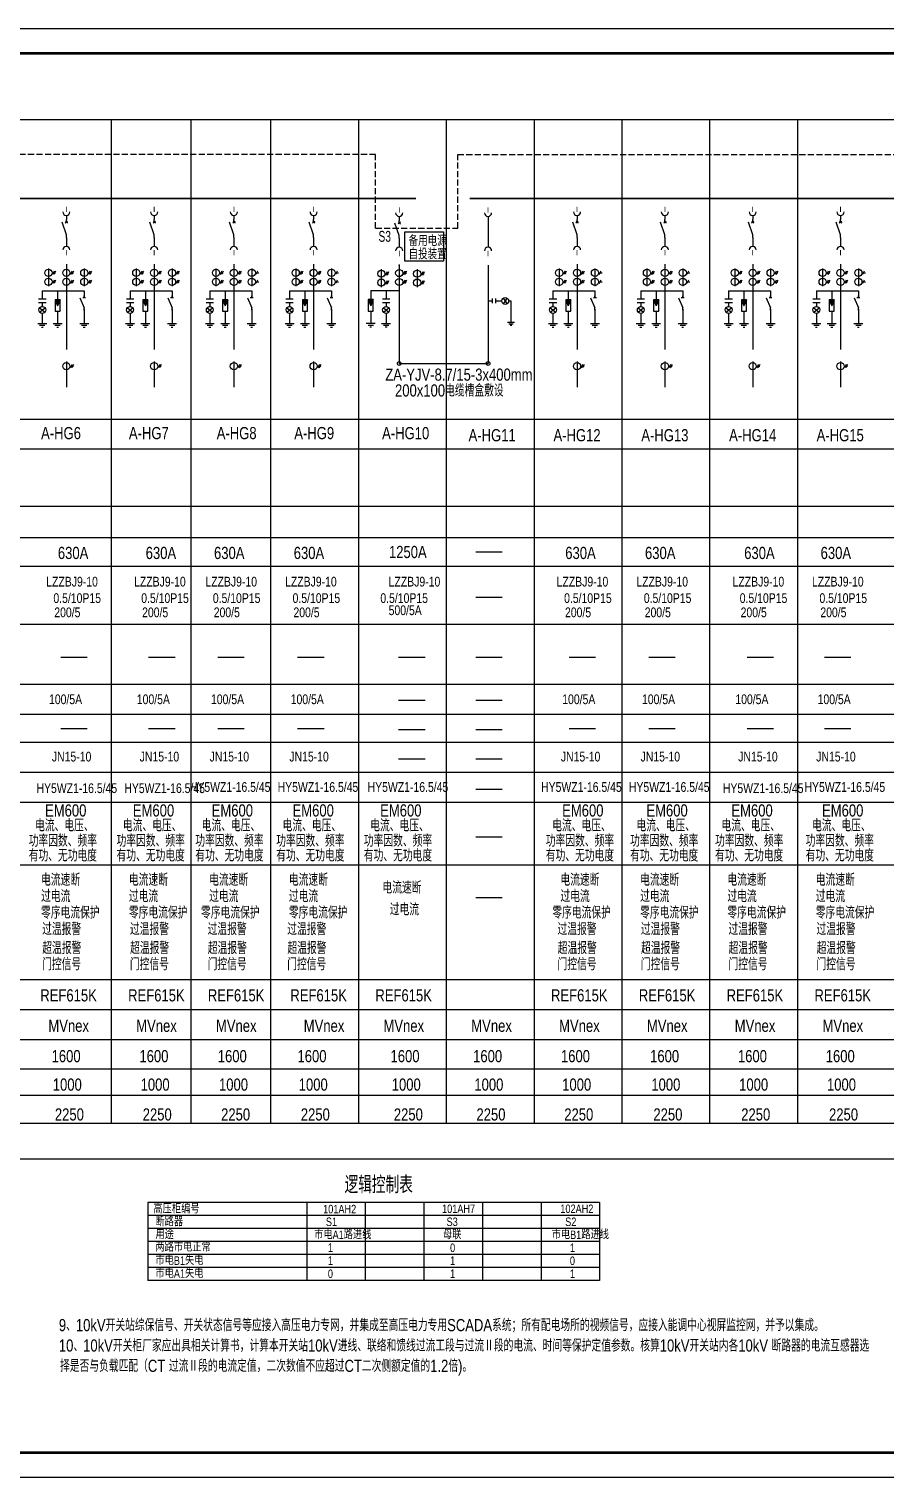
# Model space of a CAD drawing. Extents: x 562591 to 1355713, y 459382 to 835216.
# Drawn here: x 599037 to 634130, y 775816 to 835216 of the extents above; entities that cross this region are included whole.
import ezdxf

# ---------------------------------------------------------------- set-up
doc = ezdxf.new("R2010")
doc.units = 0
doc.header["$LTSCALE"] = 1000
doc.header["$MEASUREMENT"] = 0
doc.linetypes.add('DASH', pattern=[0.35, 0.25, -0.1])
for name, color, linetype in [('EQUIP', 3, 'Continuous'), ('TEL_TITLE', 7, 'Continuous'), ('WIRE-照明', 1, 'Continuous'), ('公共标注层', 8, 'Continuous'), ('动力平面导线层', 3, 'Continuous'), ('照明平面导线层', 1, 'Continuous')]:
    doc.layers.add(name, color=color, linetype=linetype)
doc.styles.add('fs', font='fszk.shx', dxfattribs={"width": 0.8, "bigfont": 'hztxt.shx'})
doc.styles.add('H1', font='jrs.shx', dxfattribs={"width": 0.7, "bigfont": 'jhz.shx'})
doc.styles.add('hz', font='jrs.shx', dxfattribs={"width": 0.7, "bigfont": 'hztxt.shx'})
doc.styles.add('Lee', font='jrs.shx', dxfattribs={"bigfont": 'hztxt.shx'})
doc.styles.add('设计院字体(0.7)', font='xcsg.shx', dxfattribs={"width": 0.7, "bigfont": 'hztxt.shx'})
doc.linetypes.add('接地线', pattern='A,500,[136,eesltype.shx,S=100,R=0,X=0,Y=0],500,-200,60,-200', length=1460)

msp = doc.modelspace()

# ---------------------------------------------------------------- linework, layer by layer
at = {"color": 7}
for p, q in [((602405, 831495), (602405, 790312)), ((605673, 831495), (605673, 790312)), ((608941, 831495), (608941, 790312)), ((608941, 831495), (608941, 790312)), ((612541, 831495), (612541, 790312)), ((612541, 831495), (612541, 790312)), ((616141, 831495), (616141, 790312)), ((619741, 831495), (619741, 790312)), ((619741, 831495), (619741, 790312)), ((623341, 831495), (623341, 790312)), ((626941, 831495), (626941, 790312)), ((630541, 831495), (630541, 790312)), ((652141, 815622), (570669, 815622)), ((652141, 814343), (570669, 814343)), ((617349, 813762), (618435, 813762)), ((652141, 813172), (570669, 813172)), ((617349, 811914), (618435, 811914)), ((652141, 810791), (570669, 810791)), ((600336, 809448), (601423, 809448)), ((603936, 809448), (605023, 809448)), ((606777, 809448), (607864, 809448)), ((610045, 809448), (611132, 809448)), ((614189, 809448), (615276, 809448)), ((617349, 809448), (618435, 809448)), ((621177, 809448), (622264, 809448)), ((624445, 809448), (625532, 809448)), ((628472, 809448), (629559, 809448)), ((631645, 809448), (632732, 809448)), ((652141, 808319), (570669, 808319)), ((614189, 807685), (615276, 807685)), ((617349, 807685), (618435, 807685)), ((652141, 807095), (570669, 807095)), ((600336, 806525), (601423, 806525)), ((603936, 806525), (605023, 806525)), ((606777, 806525), (607864, 806525)), ((610045, 806525), (611132, 806525)), ((614189, 806482), (615276, 806482)), ((617349, 806482), (618435, 806482)), ((621177, 806525), (622264, 806525)), ((624445, 806525), (625532, 806525)), ((628472, 806525), (629559, 806525)), ((631645, 806525), (632732, 806525)), ((652141, 805942), (570669, 805942)), ((614189, 805278), (615276, 805278)), ((617349, 805278), (618435, 805278)), ((652141, 804709), (570669, 804709)), ((617349, 804032), (618435, 804032)), ((652141, 803484), (570669, 803484)), ((617349, 802079), (618435, 802079)), ((652141, 800910), (570669, 800910)), ((617349, 799582), (618435, 799582)), ((570669, 796219), (652141, 796219)), ((570669, 794994), (652141, 794994)), ((570669, 793769), (652141, 793769)), ((570669, 793769), (652141, 793769)), ((652141, 792544), (570669, 792544)), ((652141, 791464), (570669, 791464)), ((652141, 790312), (570669, 790312))]:
    msp.add_line(p, q, dxfattribs=at)
at = {"color": 0}
for p, q in [((600569, 826772), (600391, 827286)), ((600617, 827320), (600521, 827255)), ((600521, 827314), (600617, 827257)), ((600569, 827286), (600569, 827396)), ((604169, 826772), (603991, 827286)), ((604217, 827320), (604121, 827255)), ((604121, 827314), (604217, 827257)), ((604169, 827286), (604169, 827396)), ((607437, 826772), (607259, 827286)), ((607485, 827320), (607389, 827255)), ((607389, 827314), (607485, 827257)), ((607437, 827286), (607437, 827396)), ((610705, 826772), (610527, 827286)), ((610753, 827320), (610657, 827255)), ((610657, 827314), (610753, 827257)), ((610705, 827286), (610705, 827396)), ((614215, 826739), (614037, 827253)), ((614263, 827286), (614167, 827222)), ((614167, 827280), (614263, 827223)), ((621505, 826772), (621327, 827286)), ((621553, 827320), (621457, 827255)), ((621457, 827314), (621553, 827257)), ((621505, 827286), (621505, 827396)), ((625105, 826772), (624927, 827286)), ((625153, 827320), (625057, 827255)), ((625057, 827314), (625153, 827257)), ((625105, 827286), (625105, 827396)), ((628705, 826772), (628527, 827286)), ((628753, 827320), (628657, 827255)), ((628657, 827314), (628753, 827257)), ((628705, 827286), (628705, 827396)), ((632305, 826772), (632127, 827286)), ((632353, 827320), (632257, 827255)), ((632257, 827314), (632353, 827257)), ((632305, 827286), (632305, 827396)), ((599982, 825211), (600128, 825211)), ((600070, 825284), (599996, 825138)), ((600128, 825284), (600055, 825138)), ((600716, 825211), (600862, 825211)), ((600804, 825284), (600730, 825138)), ((600862, 825284), (600789, 825138)), ((601449, 825211), (601596, 825211)), ((601537, 825284), (601464, 825138)), ((601596, 825284), (601523, 825138)), ((603582, 825211), (603728, 825211)), ((603670, 825284), (603596, 825138)), ((603728, 825284), (603655, 825138)), ((604316, 825211), (604462, 825211)), ((604404, 825284), (604330, 825138)), ((604462, 825284), (604389, 825138)), ((605049, 825211), (605196, 825211)), ((605137, 825284), (605064, 825138)), ((605196, 825284), (605123, 825138)), ((606850, 825211), (606996, 825211)), ((606938, 825284), (606864, 825138)), ((606996, 825284), (606923, 825138)), ((607584, 825211), (607730, 825211)), ((607672, 825284), (607598, 825138)), ((607730, 825284), (607657, 825138)), ((608317, 825211), (608464, 825211)), ((608406, 825284), (608332, 825138)), ((610118, 825211), (610265, 825211)), ((610206, 825284), (610132, 825138)), ((610265, 825284), (610191, 825138)), ((610852, 825211), (610998, 825211)), ((610940, 825284), (610866, 825138)), ((610998, 825284), (610925, 825138)), ((611586, 825211), (611732, 825211)), ((611674, 825284), (611600, 825138)), ((613628, 825177), (613775, 825177)), ((613716, 825251), (613643, 825104)), ((613775, 825251), (613701, 825104)), ((614362, 825203), (614509, 825203)), ((614450, 825277), (614376, 825130)), ((614509, 825277), (614435, 825130)), ((615096, 825177), (615242, 825177)), ((615184, 825251), (615110, 825104)), ((615242, 825251), (615169, 825104)), ((620918, 825211), (621065, 825211)), ((621006, 825284), (620932, 825138)), ((621065, 825284), (620991, 825138)), ((621652, 825211), (621798, 825211)), ((621740, 825284), (621666, 825138)), ((621798, 825284), (621725, 825138)), ((622386, 825211), (622532, 825211)), ((622474, 825284), (622400, 825138)), ((624518, 825211), (624665, 825211)), ((624606, 825284), (624532, 825138)), ((624665, 825284), (624591, 825138)), ((625252, 825211), (625398, 825211)), ((625340, 825284), (625266, 825138)), ((625398, 825284), (625325, 825138)), ((625986, 825211), (626132, 825211)), ((626074, 825284), (626000, 825138)), ((628118, 825211), (628265, 825211)), ((628206, 825284), (628132, 825138)), ((628265, 825284), (628191, 825138)), ((628852, 825211), (628998, 825211)), ((628940, 825284), (628866, 825138)), ((628998, 825284), (628925, 825138)), ((629586, 825211), (629732, 825211)), ((629674, 825284), (629600, 825138)), ((629732, 825284), (629659, 825138)), ((631718, 825211), (631865, 825211)), ((631806, 825284), (631732, 825138)), ((631865, 825284), (631791, 825138)), ((632452, 825211), (632598, 825211)), ((632540, 825284), (632466, 825138)), ((632598, 825284), (632525, 825138)), ((633186, 825211), (633332, 825211)), ((633274, 825284), (633200, 825138)), ((599982, 824844), (600128, 824844)), ((600070, 824917), (599996, 824771)), ((600128, 824917), (600055, 824771)), ((600716, 824844), (600862, 824844)), ((600804, 824917), (600730, 824771)), ((600862, 824917), (600789, 824771)), ((601449, 824844), (601596, 824844)), ((601537, 824917), (601464, 824771)), ((601596, 824917), (601523, 824771)), ((603582, 824844), (603728, 824844)), ((603670, 824917), (603596, 824771)), ((603728, 824917), (603655, 824771)), ((604316, 824844), (604462, 824844)), ((604404, 824917), (604330, 824771)), ((604462, 824917), (604389, 824771)), ((605049, 824844), (605196, 824844)), ((605137, 824917), (605064, 824771)), ((605196, 824917), (605123, 824771)), ((606850, 824844), (606996, 824844)), ((606938, 824917), (606864, 824771)), ((606996, 824917), (606923, 824771)), ((607584, 824844), (607730, 824844)), ((607672, 824917), (607598, 824771)), ((607730, 824917), (607657, 824771)), ((608317, 824844), (608464, 824844)), ((608406, 824917), (608332, 824771)), ((610118, 824844), (610265, 824844)), ((610206, 824917), (610132, 824771)), ((610265, 824917), (610191, 824771)), ((610852, 824844), (610998, 824844)), ((610940, 824917), (610866, 824771)), ((610998, 824917), (610925, 824771)), ((611586, 824844), (611732, 824844)), ((611674, 824917), (611600, 824771)), ((613628, 824810), (613775, 824810)), ((613716, 824884), (613643, 824737)), ((613775, 824884), (613701, 824737)), ((614362, 824836), (614509, 824836)), ((614450, 824910), (614376, 824763)), ((614509, 824910), (614435, 824763)), ((615096, 824810), (615242, 824810)), ((615184, 824884), (615110, 824737)), ((615242, 824884), (615169, 824737)), ((620918, 824844), (621065, 824844)), ((621006, 824917), (620932, 824771)), ((621065, 824917), (620991, 824771)), ((621652, 824844), (621798, 824844)), ((621740, 824917), (621666, 824771)), ((621798, 824917), (621725, 824771)), ((622386, 824844), (622532, 824844)), ((622474, 824917), (622400, 824771)), ((624518, 824844), (624665, 824844)), ((624606, 824917), (624532, 824771)), ((624665, 824917), (624591, 824771)), ((625252, 824844), (625398, 824844)), ((625340, 824917), (625266, 824771)), ((625398, 824917), (625325, 824771)), ((625986, 824844), (626132, 824844)), ((626074, 824917), (626000, 824771)), ((628118, 824844), (628265, 824844)), ((628206, 824917), (628132, 824771)), ((628265, 824917), (628191, 824771)), ((628852, 824844), (628998, 824844)), ((628940, 824917), (628866, 824771)), ((628998, 824917), (628925, 824771)), ((629586, 824844), (629732, 824844)), ((629674, 824917), (629600, 824771)), ((629732, 824917), (629659, 824771)), ((631718, 824844), (631865, 824844)), ((631806, 824917), (631732, 824771)), ((631865, 824917), (631791, 824771)), ((632452, 824844), (632598, 824844)), ((632540, 824917), (632466, 824771)), ((632598, 824917), (632525, 824771)), ((633186, 824844), (633332, 824844)), ((633274, 824917), (633200, 824771)), ((599428, 824148), (599736, 824148)), ((599428, 823998), (599736, 823998)), ((601125, 824183), (601301, 823772)), ((601360, 824183), (601242, 824183)), ((603028, 824148), (603336, 824148)), ((603028, 823998), (603336, 823998)), ((604725, 824183), (604901, 823772)), ((604960, 824183), (604842, 824183)), ((606296, 824148), (606604, 824148)), ((606296, 823998), (606604, 823998)), ((607993, 824183), (608169, 823772)), ((608228, 824183), (608110, 824183)), ((609564, 824148), (609872, 824148)), ((609564, 823998), (609872, 823998)), ((611261, 824183), (611437, 823772)), ((611496, 824183), (611378, 824183)), ((613523, 824148), (613831, 824148)), ((613523, 823998), (613831, 823998)), ((618020, 824154), (618020, 823966)), ((618161, 824154), (618161, 823966)), ((618476, 824173), (618645, 823947)), ((618645, 824173), (618476, 823947)), ((620364, 824148), (620672, 824148)), ((620364, 823998), (620672, 823998)), ((622061, 824183), (622237, 823772)), ((622296, 824183), (622178, 824183)), ((623964, 824148), (624272, 824148)), ((623964, 823998), (624272, 823998)), ((625661, 824183), (625837, 823772)), ((625896, 824183), (625778, 824183)), ((627564, 824148), (627872, 824148)), ((627564, 823998), (627872, 823998)), ((629261, 824183), (629437, 823772)), ((629496, 824183), (629378, 824183)), ((631164, 824148), (631472, 824148)), ((631164, 823998), (631472, 823998)), ((632861, 824183), (633037, 823772)), ((633096, 824183), (632978, 824183)), ((599469, 823604), (599695, 823773)), ((599469, 823773), (599695, 823604)), ((603069, 823604), (603295, 823773)), ((603069, 823773), (603295, 823604)), ((606337, 823604), (606563, 823773)), ((606337, 823773), (606563, 823604)), ((609606, 823604), (609831, 823773)), ((609606, 823773), (609831, 823604)), ((613565, 823603), (613790, 823772)), ((613565, 823772), (613790, 823603)), ((620406, 823604), (620631, 823773)), ((620406, 823773), (620631, 823604)), ((624006, 823604), (624231, 823773)), ((624006, 823773), (624231, 823604)), ((627606, 823604), (627831, 823773)), ((627606, 823773), (627831, 823604)), ((631206, 823604), (631431, 823773)), ((631206, 823773), (631431, 823604)), ((599399, 823132), (599766, 823132)), ((599472, 823059), (599692, 823059)), ((599545, 822985), (599619, 822985)), ((600028, 823136), (600395, 823136)), ((600101, 823063), (600321, 823063)), ((600175, 822990), (600248, 822990)), ((601117, 823136), (601484, 823136)), ((601191, 823063), (601411, 823063)), ((601264, 822990), (601338, 822990)), ((602999, 823132), (603366, 823132)), ((603072, 823059), (603292, 823059)), ((603145, 822985), (603219, 822985)), ((603628, 823136), (603995, 823136)), ((603701, 823063), (603921, 823063)), ((603775, 822990), (603848, 822990)), ((604717, 823136), (605084, 823136)), ((604791, 823063), (605011, 823063)), ((604864, 822990), (604938, 822990)), ((606267, 823132), (606634, 823132)), ((606340, 823059), (606560, 823059)), ((606413, 822985), (606487, 822985)), ((606896, 823136), (607263, 823136)), ((606969, 823063), (607189, 823063)), ((607043, 822990), (607116, 822990)), ((607985, 823136), (608352, 823136)), ((608059, 823063), (608279, 823063)), ((608132, 822990), (608206, 822990)), ((609535, 823132), (609902, 823132)), ((609608, 823059), (609828, 823059)), ((609682, 822985), (609755, 822985)), ((610164, 823136), (610531, 823136)), ((610237, 823063), (610458, 823063)), ((610311, 822990), (610384, 822990)), ((611254, 823136), (611621, 823136)), ((611327, 823063), (611547, 823063)), ((611400, 822990), (611474, 822990)), ((612865, 823143), (613232, 823143)), ((612938, 823069), (613158, 823069)), ((613012, 822996), (613085, 822996)), ((613494, 823138), (613861, 823138)), ((613567, 823065), (613787, 823065)), ((613641, 822991), (613714, 822991)), ((618942, 823171), (618648, 823171)), ((618883, 823113), (618707, 823113)), ((618825, 823054), (618766, 823054)), ((620335, 823132), (620702, 823132)), ((620408, 823059), (620628, 823059)), ((620482, 822985), (620555, 822985)), ((620964, 823136), (621331, 823136)), ((621037, 823063), (621258, 823063)), ((621111, 822990), (621184, 822990)), ((622054, 823136), (622421, 823136)), ((622127, 823063), (622347, 823063)), ((622200, 822990), (622274, 822990)), ((623935, 823132), (624302, 823132)), ((624008, 823059), (624228, 823059)), ((624082, 822985), (624155, 822985)), ((624564, 823136), (624931, 823136)), ((624637, 823063), (624858, 823063)), ((624711, 822990), (624784, 822990)), ((625654, 823136), (626021, 823136)), ((625727, 823063), (625947, 823063)), ((625800, 822990), (625874, 822990)), ((627535, 823132), (627902, 823132)), ((627608, 823059), (627828, 823059)), ((627682, 822985), (627755, 822985)), ((628164, 823136), (628531, 823136)), ((628237, 823063), (628458, 823063)), ((628311, 822990), (628384, 822990)), ((629254, 823136), (629621, 823136)), ((629327, 823063), (629547, 823063)), ((629400, 822990), (629474, 822990)), ((631135, 823132), (631502, 823132)), ((631208, 823059), (631428, 823059)), ((631282, 822985), (631355, 822985)), ((631764, 823136), (632131, 823136)), ((631837, 823063), (632058, 823063)), ((631911, 822990), (631984, 822990)), ((632854, 823136), (633221, 823136)), ((632927, 823063), (633147, 823063)), ((633000, 822990), (633074, 822990)), ((600716, 821384), (600862, 821384)), ((600804, 821458), (600730, 821311)), ((600862, 821458), (600789, 821311)), ((604316, 821384), (604462, 821384)), ((604404, 821458), (604330, 821311)), ((604462, 821458), (604389, 821311)), ((607584, 821384), (607730, 821384)), ((607672, 821458), (607598, 821311)), ((607730, 821458), (607657, 821311)), ((610852, 821384), (610998, 821384)), ((610940, 821458), (610866, 821311)), ((610998, 821458), (610925, 821311)), ((621652, 821384), (621798, 821384)), ((621740, 821458), (621666, 821311)), ((621798, 821458), (621725, 821311)), ((625252, 821384), (625398, 821384)), ((625340, 821458), (625266, 821311)), ((625398, 821458), (625325, 821311)), ((628852, 821384), (628998, 821384)), ((628940, 821458), (628866, 821311)), ((628998, 821458), (628925, 821311)), ((632452, 821384), (632598, 821384)), ((632540, 821458), (632466, 821311)), ((632598, 821458), (632525, 821311)), ((570669, 819205), (652141, 819205)), ((652141, 817980), (570669, 817980))]:
    msp.add_line(p, q, dxfattribs=at)
at = {"color": 7, "linetype": 'Continuous', "lineweight": -3}
for p, q in [((622432, 787078), (603911, 787078)), ((603911, 787078), (603911, 783880)), ((610422, 787078), (610422, 783880)), ((610422, 787078), (610422, 783880)), ((612824, 787078), (612824, 783880)), ((615226, 787078), (615226, 783880)), ((617628, 787078), (617628, 783880)), ((620030, 787078), (620030, 783880)), ((622432, 787078), (622432, 783880)), ((622432, 786545), (603911, 786545)), ((622432, 786012), (603911, 786012)), ((622432, 785479), (603911, 785479)), ((622432, 784946), (603911, 784946)), ((622432, 784946), (603911, 784946)), ((622432, 784946), (603911, 784946)), ((622432, 784413), (603911, 784413)), ((622432, 783880), (603911, 783880))]:
    msp.add_line(p, q, dxfattribs=at)
at = {"color": 7, "const_width": 60}
msp.add_lwpolyline([(570669, 831495), (652141, 831495), (652141, 788865), (570669, 788865)], close=True, dxfattribs=at)
at = {"color": 0}
for centre, radius in [((599835, 825211), 147), ((600569, 825211), 147), ((601303, 825211), 147), ((603435, 825211), 147), ((604169, 825211), 147), ((604903, 825211), 147), ((606703, 825211), 147), ((607437, 825211), 147), ((608171, 825211), 147), ((609971, 825211), 147), ((610705, 825211), 147), ((611439, 825211), 147), ((613481, 825177), 147), ((614215, 825203), 147), ((614949, 825177), 147), ((620771, 825211), 147), ((621505, 825211), 147), ((622239, 825211), 147), ((624371, 825211), 147), ((625105, 825211), 147), ((625839, 825211), 147), ((627971, 825211), 147), ((628705, 825211), 147), ((629439, 825211), 147), ((631571, 825211), 147), ((632305, 825211), 147), ((633039, 825211), 147), ((599835, 824844), 147), ((600569, 824844), 147), ((601303, 824844), 147), ((603435, 824844), 147), ((604169, 824844), 147), ((604903, 824844), 147), ((606703, 824844), 147), ((607437, 824844), 147), ((608171, 824844), 147), ((609971, 824844), 147), ((610705, 824844), 147), ((611439, 824844), 147), ((613481, 824810), 147), ((614215, 824836), 147), ((614949, 824810), 147), ((620771, 824844), 147), ((621505, 824844), 147), ((622239, 824844), 147), ((624371, 824844), 147), ((625105, 824844), 147), ((625839, 824844), 147), ((627971, 824844), 147), ((628705, 824844), 147), ((629439, 824844), 147), ((631571, 824844), 147), ((632305, 824844), 147), ((633039, 824844), 147), ((618560, 824060), 141), ((599582, 823688), 141), ((603182, 823688), 141), ((606450, 823688), 141), ((609718, 823688), 141), ((613677, 823688), 141), ((620518, 823688), 141), ((624118, 823688), 141), ((627718, 823688), 141), ((631318, 823688), 141), ((600569, 821384), 147), ((604169, 821384), 147), ((607437, 821384), 147), ((610705, 821384), 147), ((621505, 821384), 147), ((625105, 821384), 147), ((628705, 821384), 147), ((632305, 821384), 147)]:
    msp.add_circle(centre, radius, dxfattribs=at)
for centre, start, end in [((600569, 827710), 180, 0), ((604169, 827710), 180, 0), ((607437, 827710), 180, 0), ((610705, 827710), 180, 0), ((614215, 827676), 180, 0), ((617856, 827676), 180, 0), ((621505, 827710), 180, 0), ((625105, 827710), 180, 0), ((628705, 827710), 180, 0), ((632305, 827710), 180, 0), ((600569, 826149), 0, 180), ((604169, 826149), 0, 180), ((607437, 826149), 0, 180), ((610705, 826149), 0, 180), ((614215, 826115), 0, 180), ((617856, 826115), 0, 180), ((621505, 826149), 0, 180), ((625105, 826149), 0, 180), ((628705, 826149), 0, 180), ((632305, 826149), 0, 180)]:
    msp.add_arc(centre, 147, start, end, dxfattribs=at)
for p in [(617856, 828263), (614215, 825528)]:
    msp.add_point(p, dxfattribs=at)
at = {"layer": 'TEL_TITLE'}
msp.add_lwpolyline([(562591, 775816), (667691, 775816), (667691, 835216), (562591, 835216)], close=True, dxfattribs=at)
at = {"layer": 'TEL_TITLE', "const_width": 100}
msp.add_lwpolyline([(565091, 776816), (666691, 776816), (666691, 834216), (565091, 834216)], close=True, dxfattribs=at)
at = {"layer": 'WIRE-照明'}
msp.add_line((613048, 824485), (614215, 824485), dxfattribs=at)
at = {"layer": '公共标注层', "color": 0}
for p, q in [((600107, 824109), (600211, 823856)), ((600315, 824109), (600211, 823856)), ((603707, 824109), (603811, 823856)), ((603915, 824109), (603811, 823856)), ((606975, 824109), (607079, 823856)), ((607183, 824109), (607079, 823856)), ((610243, 824109), (610347, 823856)), ((610451, 824109), (610347, 823856)), ((612944, 824115), (613048, 823863)), ((613152, 824115), (613048, 823863)), ((621043, 824109), (621147, 823856)), ((621251, 824109), (621147, 823856)), ((624643, 824109), (624747, 823856)), ((624851, 824109), (624747, 823856)), ((628243, 824109), (628347, 823856)), ((628451, 824109), (628347, 823856)), ((631843, 824109), (631947, 823856)), ((632051, 824109), (631947, 823856))]:
    msp.add_line(p, q, dxfattribs=at)
for points in [[(600107, 823635), (600315, 823635), (600315, 824109), (600107, 824109)], [(603707, 823635), (603915, 823635), (603915, 824109), (603707, 824109)], [(606975, 823635), (607183, 823635), (607183, 824109), (606975, 824109)], [(610243, 823635), (610451, 823635), (610451, 824109), (610243, 824109)], [(612944, 823642), (613152, 823642), (613152, 824115), (612944, 824115)], [(621043, 823635), (621251, 823635), (621251, 824109), (621043, 824109)], [(624643, 823635), (624851, 823635), (624851, 824109), (624643, 824109)], [(628243, 823635), (628451, 823635), (628451, 824109), (628243, 824109)], [(631843, 823635), (632051, 823635), (632051, 824109), (631843, 824109)]]:
    msp.add_lwpolyline(points, close=True, dxfattribs=at)
for points in [[(600107, 824109), (600211, 823856), (600315, 824109)], [(603707, 824109), (603811, 823856), (603915, 824109)], [(606975, 824109), (607079, 823856), (607183, 824109)], [(610243, 824109), (610347, 823856), (610451, 824109)], [(612944, 824115), (613048, 823863), (613152, 824115)], [(621043, 824109), (621147, 823856), (621251, 824109)], [(624643, 824109), (624747, 823856), (624851, 824109)], [(628243, 824109), (628347, 823856), (628451, 824109)], [(631843, 824109), (631947, 823856), (632051, 824109)]]:
    msp.add_solid(points, dxfattribs=at)
at = {"layer": '动力平面导线层', "color": 1}
for p, q in [((600569, 827563), (600569, 827396)), ((604169, 827563), (604169, 827396)), ((607437, 827563), (607437, 827396)), ((610705, 827563), (610705, 827396)), ((614215, 827529), (614215, 827362)), ((617856, 827529), (617856, 827448)), ((617856, 827448), (617856, 826262)), ((621505, 827563), (621505, 827396)), ((625105, 827563), (625105, 827396)), ((628705, 827563), (628705, 827396)), ((632305, 827563), (632305, 827396)), ((614215, 827252), (614215, 827362)), ((600569, 826662), (600569, 826772)), ((600569, 826662), (600569, 826295)), ((604169, 826662), (604169, 826772)), ((604169, 826662), (604169, 826295)), ((607437, 826662), (607437, 826772)), ((607437, 826662), (607437, 826295)), ((610705, 826662), (610705, 826772)), ((610705, 826662), (610705, 826295)), ((614215, 826629), (614215, 826739)), ((614215, 826629), (614215, 826262)), ((621505, 826662), (621505, 826772)), ((621505, 826662), (621505, 826295)), ((625105, 826662), (625105, 826772)), ((625105, 826662), (625105, 826295)), ((628705, 826662), (628705, 826772)), ((628705, 826662), (628705, 826295)), ((632305, 826662), (632305, 826772)), ((632305, 826662), (632305, 826295)), ((599835, 825394), (599835, 824661)), ((600569, 825561), (600569, 822062)), ((600569, 825394), (600569, 824661)), ((601303, 825394), (601303, 824661)), ((603435, 825394), (603435, 824661)), ((604169, 825561), (604169, 822062)), ((604169, 825394), (604169, 824661)), ((604903, 825394), (604903, 824661)), ((606703, 825394), (606703, 824661)), ((607437, 825561), (607437, 822062)), ((607437, 825394), (607437, 824661)), ((608171, 825394), (608171, 824661)), ((609971, 825394), (609971, 824661)), ((610705, 825561), (610705, 822062)), ((610705, 825394), (610705, 824661)), ((611439, 825394), (611439, 824661)), ((613481, 825361), (613481, 824627)), ((614215, 825528), (614215, 821490)), ((614215, 825387), (614215, 824653)), ((614949, 825361), (614949, 824627)), ((617856, 825528), (617856, 821490)), ((620771, 825394), (620771, 824661)), ((621505, 825561), (621505, 822062)), ((621505, 825394), (621505, 824661)), ((622239, 825394), (622239, 824661)), ((624371, 825394), (624371, 824661)), ((625105, 825561), (625105, 822062)), ((625105, 825394), (625105, 824661)), ((625839, 825394), (625839, 824661)), ((627971, 825394), (627971, 824661)), ((628705, 825561), (628705, 822062)), ((628705, 825394), (628705, 824661)), ((629439, 825394), (629439, 824661)), ((631571, 825394), (631571, 824661)), ((632305, 825561), (632305, 822062)), ((632305, 825394), (632305, 824661)), ((633039, 825394), (633039, 824661)), ((599582, 824479), (601301, 824479)), ((599582, 824479), (599582, 824148)), ((600211, 824479), (600211, 824109)), ((601301, 824479), (601301, 824183)), ((603182, 824479), (604901, 824479)), ((603182, 824479), (603182, 824148)), ((603811, 824479), (603811, 824109)), ((604901, 824479), (604901, 824183)), ((606450, 824479), (608169, 824479)), ((606450, 824479), (606450, 824148)), ((607079, 824479), (607079, 824109)), ((608169, 824479), (608169, 824183)), ((609718, 824479), (611437, 824479)), ((609718, 824479), (609718, 824148)), ((610347, 824479), (610347, 824109)), ((611437, 824479), (611437, 824183)), ((613048, 824485), (613048, 824115)), ((613677, 824485), (613677, 824148)), ((620518, 824479), (622237, 824479)), ((620518, 824479), (620518, 824148)), ((621147, 824479), (621147, 824109)), ((622237, 824479), (622237, 824183)), ((624118, 824479), (625837, 824479)), ((624118, 824479), (624118, 824148)), ((624747, 824479), (624747, 824109)), ((625837, 824479), (625837, 824183)), ((627718, 824479), (629437, 824479)), ((627718, 824479), (627718, 824148)), ((628347, 824479), (628347, 824109)), ((629437, 824479), (629437, 824183)), ((631318, 824479), (633037, 824479)), ((631318, 824479), (631318, 824148)), ((631947, 824479), (631947, 824109)), ((633037, 824479), (633037, 824183)), ((599582, 823998), (599582, 823923)), ((599582, 823923), (599582, 823829)), ((601301, 824464), (601301, 824467)), ((601301, 824183), (601301, 824271)), ((603182, 823998), (603182, 823923)), ((603182, 823923), (603182, 823829)), ((604901, 824464), (604901, 824467)), ((604901, 824183), (604901, 824271)), ((606450, 823998), (606450, 823923)), ((606450, 823923), (606450, 823829)), ((608169, 824464), (608169, 824467)), ((608169, 824183), (608169, 824271)), ((609718, 823998), (609718, 823923)), ((609718, 823923), (609718, 823829)), ((611437, 824464), (611437, 824467)), ((611437, 824183), (611437, 824271)), ((613677, 823998), (613677, 823922)), ((613677, 823922), (613677, 823829)), ((617856, 824060), (618020, 824060)), ((618161, 824060), (618326, 824060)), ((618326, 824060), (618420, 824060)), ((618701, 824060), (618795, 824060)), ((618795, 824060), (618795, 823641)), ((620518, 823998), (620518, 823923)), ((620518, 823923), (620518, 823829)), ((622237, 824464), (622237, 824467)), ((622237, 824183), (622237, 824271)), ((624118, 823998), (624118, 823923)), ((624118, 823923), (624118, 823829)), ((625837, 824464), (625837, 824467)), ((625837, 824183), (625837, 824271)), ((627718, 823998), (627718, 823923)), ((627718, 823923), (627718, 823829)), ((629437, 824464), (629437, 824467)), ((629437, 824183), (629437, 824271)), ((631318, 823998), (631318, 823923)), ((631318, 823923), (631318, 823829)), ((633037, 824464), (633037, 824467)), ((633037, 824183), (633037, 824271)), ((599582, 823547), (599582, 823453)), ((599582, 823503), (599582, 823132)), ((600211, 823635), (600211, 823136)), ((600211, 823521), (600211, 823500)), ((601301, 823684), (601301, 823772)), ((601301, 823724), (601301, 823136)), ((603182, 823547), (603182, 823453)), ((603182, 823503), (603182, 823132)), ((603811, 823635), (603811, 823136)), ((603811, 823521), (603811, 823500)), ((604901, 823684), (604901, 823772)), ((604901, 823724), (604901, 823136)), ((606450, 823547), (606450, 823453)), ((606450, 823503), (606450, 823132)), ((607079, 823635), (607079, 823136)), ((607079, 823521), (607079, 823500)), ((608169, 823684), (608169, 823772)), ((608169, 823724), (608169, 823136)), ((609718, 823547), (609718, 823453)), ((609718, 823503), (609718, 823132)), ((610347, 823635), (610347, 823136)), ((610347, 823521), (610347, 823500)), ((611437, 823684), (611437, 823772)), ((611437, 823724), (611437, 823136)), ((613048, 823642), (613048, 823143)), ((613048, 823528), (613048, 823507)), ((613677, 823547), (613677, 823453)), ((613677, 823502), (613677, 823138)), ((618795, 823641), (618795, 823171)), ((620518, 823547), (620518, 823453)), ((620518, 823503), (620518, 823132)), ((621147, 823635), (621147, 823136)), ((621147, 823521), (621147, 823500)), ((622237, 823684), (622237, 823772)), ((622237, 823724), (622237, 823136)), ((624118, 823547), (624118, 823453)), ((624118, 823503), (624118, 823132)), ((624747, 823635), (624747, 823136)), ((624747, 823521), (624747, 823500)), ((625837, 823684), (625837, 823772)), ((625837, 823724), (625837, 823136)), ((627718, 823547), (627718, 823453)), ((627718, 823503), (627718, 823132)), ((628347, 823635), (628347, 823136)), ((628347, 823521), (628347, 823500)), ((629437, 823684), (629437, 823772)), ((629437, 823724), (629437, 823136)), ((631318, 823547), (631318, 823453)), ((631318, 823503), (631318, 823132)), ((631947, 823635), (631947, 823136)), ((631947, 823521), (631947, 823500)), ((633037, 823684), (633037, 823772)), ((633037, 823724), (633037, 823136)), ((600569, 821572), (600569, 820527)), ((600569, 821568), (600569, 821100)), ((604169, 821572), (604169, 820527)), ((604169, 821568), (604169, 821100)), ((607437, 821572), (607437, 820527)), ((607437, 821568), (607437, 821100)), ((610705, 821572), (610705, 820527)), ((610705, 821568), (610705, 821100)), ((621505, 821572), (621505, 820527)), ((621505, 821568), (621505, 821100)), ((625105, 821572), (625105, 820527)), ((625105, 821568), (625105, 821100)), ((628705, 821572), (628705, 820527)), ((628705, 821568), (628705, 821100)), ((632305, 821572), (632305, 820527)), ((632305, 821568), (632305, 821100)), ((614215, 821490), (617856, 821490))]:
    msp.add_line(p, q, dxfattribs=at)
at = {"layer": '动力平面导线层', "const_width": 73.4}
for points in [[(581912, 828263), (614904, 828263)], [(617107, 828263), (650944, 828263)]]:
    msp.add_lwpolyline(points, dxfattribs=at)
at = {"layer": '动力平面导线层', "color": 1}
for points in [[(600569, 828297, 0, 0, 0), (600569, 827710, 29.4, 29.4, 0), (600569, 827930, 29.4, 29.4, 0)], [(604169, 828297, 0, 0, 0), (604169, 827710, 29.4, 29.4, 0), (604169, 827930, 29.4, 29.4, 0)], [(607437, 828297, 0, 0, 0), (607437, 827710, 29.4, 29.4, 0), (607437, 827930, 29.4, 29.4, 0)], [(610705, 828297, 0, 0, 0), (610705, 827710, 29.4, 29.4, 0), (610705, 827930, 29.4, 29.4, 0)], [(614215, 828263, 0, 0, 0), (614215, 827676, 29.4, 29.4, 0), (614215, 827896, 29.4, 29.4, 0)], [(617856, 828263, 0, 0, 0), (617856, 827676, 29.4, 29.4, 0), (617856, 827896, 29.4, 29.4, 0)], [(621505, 828297, 0, 0, 0), (621505, 827710, 29.4, 29.4, 0), (621505, 827930, 29.4, 29.4, 0)], [(625105, 828297, 0, 0, 0), (625105, 827710, 29.4, 29.4, 0), (625105, 827930, 29.4, 29.4, 0)], [(628705, 828297, 0, 0, 0), (628705, 827710, 29.4, 29.4, 0), (628705, 827930, 29.4, 29.4, 0)], [(632305, 828297, 0, 0, 0), (632305, 827710, 29.4, 29.4, 0), (632305, 827930, 29.4, 29.4, 0)], [(600569, 825561, 0, 0, 0), (600569, 826149, 29.4, 29.4, 0), (600569, 825928, 29.4, 29.4, 0)], [(604169, 825561, 0, 0, 0), (604169, 826149, 29.4, 29.4, 0), (604169, 825928, 29.4, 29.4, 0)], [(607437, 825561, 0, 0, 0), (607437, 826149, 29.4, 29.4, 0), (607437, 825928, 29.4, 29.4, 0)], [(610705, 825561, 0, 0, 0), (610705, 826149, 29.4, 29.4, 0), (610705, 825928, 29.4, 29.4, 0)], [(614215, 825528, 0, 0, 0), (614215, 826115, 29.4, 29.4, 0), (614215, 825895, 29.4, 29.4, 0)], [(617856, 825528, 0, 0, 0), (617856, 826115, 29.4, 29.4, 0), (617856, 825895, 29.4, 29.4, 0)], [(621505, 825561, 0, 0, 0), (621505, 826149, 29.4, 29.4, 0), (621505, 825928, 29.4, 29.4, 0)], [(625105, 825561, 0, 0, 0), (625105, 826149, 29.4, 29.4, 0), (625105, 825928, 29.4, 29.4, 0)], [(628705, 825561, 0, 0, 0), (628705, 826149, 29.4, 29.4, 0), (628705, 825928, 29.4, 29.4, 0)], [(632305, 825561, 0, 0, 0), (632305, 826149, 29.4, 29.4, 0), (632305, 825928, 29.4, 29.4, 0)], [(600569, 821328, 0, 0, 0), (600569, 821585, 0, 220, 0), (600569, 821805, 0, 0, 0), (600569, 822062, 0, 0, 0)], [(604169, 821328, 0, 0, 0), (604169, 821585, 0, 220, 0), (604169, 821805, 0, 0, 0), (604169, 822062, 0, 0, 0)], [(607437, 821328, 0, 0, 0), (607437, 821585, 0, 220, 0), (607437, 821805, 0, 0, 0), (607437, 822062, 0, 0, 0)], [(610705, 821328, 0, 0, 0), (610705, 821585, 0, 220, 0), (610705, 821805, 0, 0, 0), (610705, 822062, 0, 0, 0)], [(621505, 821328, 0, 0, 0), (621505, 821585, 0, 220, 0), (621505, 821805, 0, 0, 0), (621505, 822062, 0, 0, 0)], [(625105, 821328, 0, 0, 0), (625105, 821585, 0, 220, 0), (625105, 821805, 0, 0, 0), (625105, 822062, 0, 0, 0)], [(628705, 821328, 0, 0, 0), (628705, 821585, 0, 220, 0), (628705, 821805, 0, 0, 0), (628705, 822062, 0, 0, 0)], [(632305, 821328, 0, 0, 0), (632305, 821585, 0, 220, 0), (632305, 821805, 0, 0, 0), (632305, 822062, 0, 0, 0)]]:
    msp.add_lwpolyline(points, format="xyseb", dxfattribs=at)
at = {"layer": '动力平面导线层'}
for centre in [(614215, 821490), (617856, 821490)]:
    msp.add_circle(centre, 77.5, dxfattribs=at)
at = {"layer": '动力平面导线层', "color": 30}
for p in [(599582, 823842), (599582, 823842), (603182, 823842), (603182, 823842), (606450, 823842), (606450, 823842), (609718, 823842), (609718, 823842), (620518, 823842), (620518, 823842), (624118, 823842), (624118, 823842), (627718, 823842), (627718, 823842), (631318, 823842), (631318, 823842)]:
    msp.add_point(p, dxfattribs=at)
at = {"layer": '照明平面导线层', "linetype": 'DASH'}
for points in [[(613246, 827038), (613246, 830065), (584152, 830065)], [(613246, 827038), (616616, 827038), (616616, 830065), (649224, 830065), (649224, 826975)]]:
    msp.add_lwpolyline(points, dxfattribs=at)
at = {"layer": '照明平面导线层', "linetype": '接地线', "ltscale": 20}
msp.add_lwpolyline([(614450, 826887), (616032, 826887), (616032, 825684), (614450, 825684)], close=True, dxfattribs=at)

# ---------------------------------------------------------------- texts
at = {"color": 0, "width": 0.8}
for s, style, p in [('ZA-YJV-8.7/15-3x400mm!', 'H1', (613644, 820787)), ('200x100电缆槽盒敷设', 'H1', (614043, 820138)), ('A-HG6', 'H1', (599533, 818388)), ('A-HG7', 'Lee', (603133, 818388)), ('A-HG8', 'Lee', (606733, 818388)), ('A-HG9', 'Lee', (609913, 818388)), ('A-HG10', 'H1', (613513, 818388)), ('A-HG11', 'H1', (617059, 818302)), ('A-HG12', 'H1', (620539, 818302)), ('A-HG13', 'H1', (624139, 818302)), ('A-HG14', 'H1', (627739, 818302)), ('A-HG15', 'H1', (631327, 818302))]:
    msp.add_text(s, height=500, dxfattribs=dict(at, style=style)).set_placement(p)
at = {"color": 7, "width": 0.8}
for s, height, style, p in [('630A', 500, 'H1', (600221, 813472)), ('630A', 500, 'H1', (603821, 813472)), ('630A', 500, 'H1', (606622, 813472)), ('630A', 500, 'H1', (609890, 813472)), ('1250A', 500, 'H1', (613794, 813511)), ('630A', 500, 'H1', (621022, 813472)), ('630A', 500, 'H1', (624290, 813472)), ('630A', 500, 'H1', (628357, 813472)), ('630A', 500, 'H1', (631490, 813472)), ('LZZBJ9-10', 400, 'H1', (599745, 812344)), ('LZZBJ9-10', 400, 'H1', (603345, 812344)), ('LZZBJ9-10', 400, 'H1', (606268, 812344)), ('LZZBJ9-10', 400, 'H1', (609536, 812344)), ('LZZBJ9-10', 400, 'H1', (613781, 812344)), ('LZZBJ9-10', 400, 'H1', (620668, 812344)), ('LZZBJ9-10', 400, 'H1', (623936, 812344)), ('LZZBJ9-10', 400, 'H1', (627881, 812344)), ('LZZBJ9-10', 400, 'H1', (631136, 812344)), ('0.5/10P15', 400, 'H1', (600038, 811669)), ('0.5/10P15', 400, 'H1', (603638, 811669)), ('0.5/10P15', 400, 'H1', (606574, 811669)), ('0.5/10P15', 400, 'H1', (609842, 811669)), ('0.5/10P15', 400, 'H1', (613442, 811669)), ('0.5/10P15', 400, 'H1', (620974, 811669)), ('0.5/10P15', 400, 'H1', (624242, 811669)), ('0.5/10P15', 400, 'H1', (628174, 811669)), ('0.5/10P15', 400, 'H1', (631442, 811669)), ('200/5', 400, 'H1', (600075, 811085)), ('200/5', 400, 'H1', (603675, 811085)), ('200/5', 400, 'H1', (606611, 811085)), ('200/5', 400, 'H1', (609879, 811085)), ('500/5A', 400, 'H1', (613781, 811171)), ('200/5', 400, 'H1', (621011, 811085)), ('200/5', 400, 'H1', (624279, 811085)), ('200/5', 400, 'H1', (628211, 811085)), ('200/5', 400, 'H1', (631479, 811085)), ('100/5A', 400, 'H1', (599858, 807519)), ('100/5A', 400, 'H1', (603458, 807519)), ('100/5A', 400, 'H1', (606498, 807519)), ('100/5A', 400, 'H1', (609767, 807519)), ('100/5A', 400, 'H1', (620898, 807519)), ('100/5A', 400, 'H1', (624167, 807519)), ('100/5A', 400, 'H1', (627994, 807519)), ('100/5A', 400, 'H1', (631367, 807519)), ('JN15-10', 400, 'H1', (599976, 805167)), ('JN15-10', 400, 'H1', (603576, 805167)), ('JN15-10', 400, 'H1', (606442, 805167)), ('JN15-10', 400, 'H1', (609710, 805167)), ('JN15-10', 400, 'H1', (620842, 805167)), ('JN15-10', 400, 'H1', (624110, 805167)), ('JN15-10', 400, 'H1', (628112, 805167)), ('JN15-10', 400, 'H1', (631310, 805167)), ('HY5WZ1-16.5/45', 400, 'H1', (599346, 803872)), ('HY5WZ1-16.5/45', 400, 'H1', (602946, 803872)), ('HY5WZ1-16.5/45', 400, 'H1', (605631, 803921)), ('HY5WZ1-16.5/45', 400, 'H1', (609231, 803921)), ('HY5WZ1-16.5/45', 400, 'H1', (612920, 803921)), ('HY5WZ1-16.5/45', 400, 'H1', (620031, 803921)), ('HY5WZ1-16.5/45', 400, 'H1', (623631, 803921)), ('HY5WZ1-16.5/45', 400, 'H1', (627483, 803872)), ('HY5WZ1-16.5/45', 400, 'H1', (630831, 803921)), ('EM600', 500, 'H1', (599696, 802910)), ('EM600', 500, 'H1', (603296, 802910)), ('EM600', 500, 'H1', (606526, 802910)), ('EM600', 500, 'H1', (609842, 802910)), ('EM600', 500, 'H1', (613434, 802910)), ('EM600', 500, 'H1', (620894, 802910)), ('EM600', 500, 'H1', (624348, 802910)), ('EM600', 500, 'H1', (627832, 802910)), ('EM600', 500, 'H1', (631548, 802910)), ('电流、电压、', 500, 'H1', (599288, 802295)), ('电流、电压、', 500, 'H1', (602888, 802295)), ('电流、电压、', 500, 'H1', (606118, 802295)), ('电流、电压、', 500, 'H1', (609434, 802295)), ('电流、电压、', 500, 'H1', (613026, 802295)), ('电流、电压、', 500, 'H1', (620486, 802295)), ('电流、电压、', 500, 'H1', (623940, 802295)), ('电流、电压、', 500, 'H1', (627424, 802295)), ('电流、电压、', 500, 'H1', (631140, 802295)), ('功率因数、频率', 500, 'H1', (599025, 801669)), ('功率因数、频率', 500, 'H1', (602625, 801669)), ('功率因数、频率', 500, 'H1', (605855, 801669)), ('功率因数、频率', 500, 'H1', (609171, 801669)), ('功率因数、频率', 500, 'H1', (612763, 801669)), ('功率因数、频率', 500, 'H1', (620223, 801669)), ('功率因数、频率', 500, 'H1', (623677, 801669)), ('功率因数、频率', 500, 'H1', (627161, 801669)), ('功率因数、频率', 500, 'H1', (630877, 801669)), ('有功、无功电度', 500, 'H1', (599025, 801063)), ('有功、无功电度', 500, 'H1', (602625, 801063)), ('有功、无功电度', 500, 'H1', (605855, 801063)), ('有功、无功电度', 500, 'H1', (609171, 801063)), ('有功、无功电度', 500, 'H1', (612763, 801063)), ('有功、无功电度', 500, 'H1', (620223, 801063)), ('有功、无功电度', 500, 'H1', (623677, 801063)), ('有功、无功电度', 500, 'H1', (627161, 801063)), ('有功、无功电度', 500, 'H1', (630877, 801063)), ('电流速断', 500, 'H1', (599533, 800066)), ('电流速断', 500, 'H1', (603133, 800066)), ('电流速断', 500, 'H1', (606423, 800066)), ('电流速断', 500, 'H1', (609691, 800066)), ('电流速断', 500, 'H1', (613527, 799747)), ('电流速断', 500, 'H1', (620823, 800066)), ('电流速断', 500, 'H1', (624091, 800066)), ('电流速断', 500, 'H1', (627669, 800066)), ('电流速断', 500, 'H1', (631291, 800066)), ('过电流', 500, 'H1', (599533, 799394)), ('过电流', 500, 'H1', (603133, 799394)), ('过电流', 500, 'H1', (606423, 799394)), ('过电流', 500, 'H1', (609691, 799394)), ('过电流', 500, 'H1', (620823, 799394)), ('过电流', 500, 'H1', (624091, 799394)), ('过电流', 500, 'H1', (627669, 799394)), ('过电流', 500, 'H1', (631291, 799394)), ('零序电流保护', 500, 'H1', (599533, 798722)), ('零序电流保护', 500, 'H1', (603133, 798722)), ('零序电流保护', 500, 'H1', (606091, 798722)), ('零序电流保护', 500, 'H1', (609691, 798722)), ('过电流', 500, 'H1', (613828, 798853)), ('零序电流保护', 500, 'H1', (620491, 798722)), ('零序电流保护', 500, 'H1', (624091, 798722)), ('零序电流保护', 500, 'H1', (627669, 798722)), ('零序电流保护', 500, 'H1', (631291, 798722)), ('过温报警', 500, 'H1', (599576, 798043)), ('过温报警', 500, 'H1', (603176, 798043)), ('过温报警', 500, 'H1', (606362, 798043)), ('过温报警', 500, 'H1', (609624, 798043)), ('过温报警', 500, 'H1', (620705, 798043)), ('过温报警', 500, 'H1', (624121, 798043)), ('过温报警', 500, 'H1', (627712, 798043)), ('过温报警', 500, 'H1', (631321, 798043)), ('超温报警', 500, 'H1', (599583, 797266)), ('超温报警', 500, 'H1', (603183, 797266)), ('超温报警', 500, 'H1', (606369, 797266)), ('超温报警', 500, 'H1', (609631, 797266)), ('超温报警', 500, 'H1', (620712, 797266)), ('超温报警', 500, 'H1', (624128, 797266)), ('超温报警', 500, 'H1', (627719, 797266)), ('超温报警', 500, 'H1', (631328, 797266)), ('门控信号', 500, 'H1', (599575, 796604)), ('门控信号', 500, 'H1', (603175, 796604)), ('门控信号', 500, 'H1', (606360, 796604)), ('门控信号', 500, 'H1', (609623, 796604)), ('门控信号', 500, 'H1', (620704, 796604)), ('门控信号', 500, 'H1', (624120, 796604)), ('门控信号', 500, 'H1', (627711, 796604)), ('门控信号', 500, 'H1', (631320, 796604)), ('REF615K', 500, 'H1', (599501, 795325)), ('REF615K', 500, 'H1', (603101, 795325)), ('REF615K', 500, 'H1', (606369, 795325)), ('REF615K', 500, 'H1', (609752, 795325)), ('REF615K', 500, 'H1', (613237, 795325)), ('REF615K', 500, 'H1', (620437, 795325)), ('REF615K', 500, 'H1', (624037, 795325)), ('REF615K', 500, 'H1', (627637, 795325)), ('REF615K', 500, 'H1', (631237, 795325)), ('MVnex', 500, 'H1', (599832, 794076)), ('MVnex', 500, 'H1', (603432, 794076)), ('MVnex', 500, 'H1', (606701, 794076)), ('MVnex', 500, 'H1', (610301, 794076)), ('MVnex', 500, 'H1', (613569, 794076)), ('MVnex', 500, 'H1', (617169, 794076)), ('MVnex', 500, 'H1', (620769, 794076)), ('MVnex', 500, 'H1', (624369, 794076)), ('MVnex', 500, 'H1', (627969, 794076)), ('MVnex', 500, 'H1', (631569, 794076)), ('1600', 500, 'H1', (599964, 792831)), ('1600', 500, 'H1', (603564, 792831)), ('1600', 500, 'H1', (606777, 792831)), ('1600', 500, 'H1', (610045, 792831)), ('1600', 500, 'H1', (613859, 792831)), ('1600', 500, 'H1', (617245, 792831)), ('1600', 500, 'H1', (620845, 792831)), ('1600', 500, 'H1', (624500, 792831)), ('1600', 500, 'H1', (628100, 792831)), ('1600', 500, 'H1', (631700, 792831)), ('1000', 500, 'H1', (600013, 791664)), ('1000', 500, 'H1', (603613, 791664)), ('1000', 500, 'H1', (606827, 791664)), ('1000', 500, 'H1', (610095, 791664)), ('1000', 500, 'H1', (613908, 791664)), ('1000', 500, 'H1', (617295, 791664)), ('1000', 500, 'H1', (620895, 791664)), ('1000', 500, 'H1', (624550, 791664)), ('1000', 500, 'H1', (628150, 791664)), ('1000', 500, 'H1', (631750, 791664)), ('2250', 500, 'H1', (600099, 790439)), ('2250', 500, 'H1', (603699, 790439)), ('2250', 500, 'H1', (606913, 790439)), ('2250', 500, 'H1', (610181, 790439)), ('2250', 500, 'H1', (613994, 790439)), ('2250', 500, 'H1', (617381, 790439)), ('2250', 500, 'H1', (620981, 790439)), ('2250', 500, 'H1', (624635, 790439)), ('2250', 500, 'H1', (628235, 790439)), ('2250', 500, 'H1', (631835, 790439)), ('9、10kV开关站综保信号、开关状态信号等应接入高压电力专网，并集成至高压电力专用SCADA系统；所有配电场所的视频信号，应接入能调中心视屏监控网，并予以集成。', 500, 'Lee', (600262, 781798)), ('10、10kV开关柜厂家应出具相关计算书，计算本开关站10kV进线、联络和馈线过流工段与过流Ⅱ段的电流、时间等保护定值参数。核算10kV开关站内各10kV 断路器的电流互感器选', 500, 'Lee', (600262, 780961)), ('择是否与负载匹配（CT 过流Ⅱ段的电流定值，二次数值不应超过CT二次侧额定值的1.2倍)。', 500, 'Lee', (600310, 780128))]:
    msp.add_text(s, height=height, dxfattribs=dict(at, style=style)).set_placement(p)
at = {"color": 7, "linetype": 'Continuous', "lineweight": -3, "style": 'hz', "width": 0.8}
msp.add_text('逻辑控制表', height=700, dxfattribs=at).set_placement((611974, 787454))
at = {"layer": 'EQUIP', "color": 0, "linetype": 'Continuous', "lineweight": -3, "style": 'fs', "width": 0.8}
for s, p in [('高压柜编号', (604140, 786631)), ('断路器', (604221, 786111)), ('101AH2', (611097, 786631)), ('S1', (611209, 786111)), ('101AH7', (615972, 786644)), ('S3', (616157, 786111)), ('102AH2', (620820, 786644)), ('S2', (621018, 786111)), ('用途', (604221, 785578)), ('市电A1路进线', (610727, 785578)), ('母联', (616009, 785578)), ('市电B1路进线', (620464, 785578)), ('两路市电正常', (604221, 785067)), ('1', (611291, 785050)), ('0', (616300, 785046)), ('1', (621212, 785046)), ('市电B1失电', (604221, 784520)), ('1', (611291, 784517)), ('1', (616300, 784517)), ('0', (621212, 784513)), ('市电A1失电', (604221, 783987)), ('0', (611291, 783980)), ('1', (616300, 783984)), ('1', (621212, 783980))]:
    msp.add_text(s, height=350, dxfattribs=at).set_placement(p)
at = {"layer": '照明平面导线层', "linetype": 'DASH', "style": '设计院字体(0.7)', "width": 0.7}
msp.add_text('S3', height=446.3, rotation=360, dxfattribs=at).set_placement((613365, 826485))
at = {"layer": '照明平面导线层', "linetype": '接地线', "ltscale": 20, "style": '设计院字体(0.7)', "width": 0.7}
for s, p in [('备用电源', (614598, 826308)), ('自投装置', (614598, 825764))]:
    msp.add_text(s, height=446.3, dxfattribs=at).set_placement(p)

doc.saveas('drawing.dxf')
